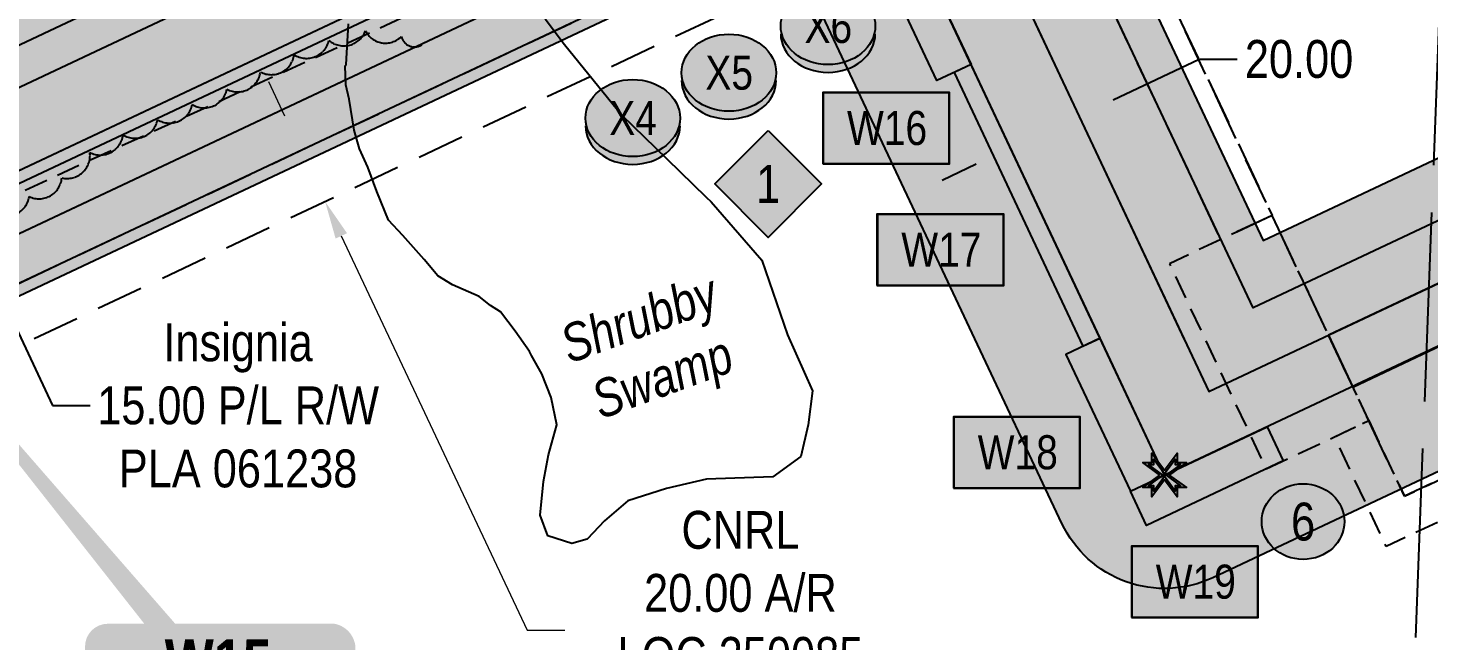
# Model space of a CAD drawing. Extents: x 328899 to 333357, y 6155734 to 6158534.
# Drawn here: x 332038.7 to 332409, y 6156758.6 to 6156920.6 of the extents above; entities that cross this region are included whole.
import ezdxf
from ezdxf.enums import TextEntityAlignment as Align

# ---------------------------------------------------------------- set-up
doc = ezdxf.new("R2010")
doc.units = 0
doc.header["$LTSCALE"] = 5
doc.header["$PDSIZE"] = 0.5
for name, pattern in [('0', [1, 1, 0]), ('foc-ACCESSROAD', [3.75, 2.5, -1.25]), ('foc-UNSURVEYED', [12.5, 10, -2.5]), ('HIDDEN2', [1.875, 1.25, -0.625]), ('UG_PIPE', [1.875, 1.25, -0.625])]:
    doc.linetypes.add(name, pattern=pattern)
doc.layers.get('Defpoints').update_dxf_attribs({"color": 9})
for name, color, linetype in [('AS-PIPE-UG', 44, 'UG_PIPE'), ('C-AR', 13, 'foc-ACCESSROAD'), ('C-RW', 13, 'Continuous'), ('C-WS', 13, 'foc-ACCESSROAD'), ('DETAIL-T', 7, 'Continuous'), ('F-RW', 190, 'Continuous'), ('L-MON', 1, 'Continuous'), ('L-USEC', 7, 'foc-UNSURVEYED'), ('P-BORE', 7, 'Continuous'), ('P-CROSSINGS', 250, 'Continuous'), ('P-ELEVATION', 7, 'Continuous'), ('P-FNC BUFFER-H 30m', 51, 'Continuous'), ('P-PROPOSED', 10, 'Continuous'), ('P-PROPOSED-H', 21, 'Continuous'), ('P-TEMP-BLOCKS', 250, 'Continuous'), ('P-TEMP-BLUE', 146, 'Continuous'), ('P-TXT', 4, 'Continuous'), ('P-WORKAREA', 113, 'Continuous'), ('P-WORKAREA-H', 111, 'Continuous'), ('T-BUSH', 110, '0'), ('T-EXISTING TFA', 220, 'HIDDEN2'), ('WETLAND', 143, 'Continuous'), ('WETLAND-T', 146, 'Continuous')]:
    doc.layers.add(name, color=color, linetype=linetype)
doc.layers.add('C-RW-T', color=13, linetype='Continuous', lineweight=9)
doc.layers.add('P-EXISTINGDISPO', color=175, linetype='Continuous', plot=False)
doc.layers.add('P-TEMP-BLUE-H', color=7, linetype='Continuous', true_color=0x99e6ff)
doc.styles.add('80', font='ARIALN.TTF', dxfattribs={"height": 10})
doc.styles.add('80CG', font='ARIALN.TTF', dxfattribs={"height": 10})
doc.styles.add('80L', font='ARIALN.TTF', dxfattribs={"height": 10})
doc.styles.add('BOLD', font='ARIALNB.TTF')
doc.styles.add('Crossing', font='ARIALN.TTF', dxfattribs={"height": 10})
doc.dimstyles.new('Compass 5 000', dxfattribs={"dimscale": 5, "dimtxt": 9, "dimasz": 2, "dimexe": 0.2, "dimexo": 0.0625, "dimgap": 0.5, "dimtad": 0, "dimtih": 1, "dimtoh": 1, "dimzin": 0, "dimdsep": 46, "dimtxsty": '80CG', "dimcen": 0.1, "dimse1": 1, "dimse2": 1, "dimclrd": 256, "dimclrt": 256, "dimaunit": 1, "dimadec": 4, "dimazin": 0, "dimtfac": 0.06, "dimtofl": 0, "dimtmove": 0, "dimatfit": 1, "dimfxl": 0.2, "dimtolj": 1, "dimtzin": 0, "dimlwd": -1, "dimarcsym": 0})

# ---------------------------------------------------------------- blocks, each defined once
blk = doc.blocks.new('*D41')
at = {"layer": 'Defpoints', "color": 0, "transparency": 16777216}
for p in [(332007.0690167523, 6156869.144428909), (332025.9752200269, 6156861.473884575), (332013.4609894091, 6156855.577767707)]:
    blk.add_point(p, dxfattribs=at)
at = {"layer": 'F-RW', "transparency": 16777216}
for p, q in [((332015.321095007, 6156884.086763617), (332011.0589426444, 6156893.132981458)), ((332030.23737239, 6156852.427666734), (332045.1459199633, 6156820.784976007)), ((332045.1459199633, 6156820.784976007), (332055.1459199637, 6156820.784976008))]:
    blk.add_line(p, q, dxfattribs=at)
for points in [[(332016.8287979807, 6156884.797122343), (332013.8133920338, 6156883.376404889), (332019.5832473701, 6156875.040545776)], [(332031.7450753637, 6156853.138025461), (332028.7296694168, 6156851.717308007), (332025.9752200269, 6156861.473884575)]]:
    blk.add_solid(points, dxfattribs=at)
at = {"layer": 'F-RW', "transparency": 16777216, "insert": (332094.2318681218, 6156820.784976007), "char_height": 10, "attachment_point": 5, "style": '80CG'}
blk.add_mtext('\\A1;Insignia\\P15.00 P/L R/W\\PPLA 061238', dxfattribs=at)
blk = doc.blocks.new('*U39')
h = blk.add_hatch(color=111)
edge = h.paths.add_edge_path()
edge.add_line((-28.99999999999999, -34.03712297230959), (28.99999999999998, -34.03712297230959))
edge.add_arc((28.99999999999998, -28.03712297230959), 6, 270, 360)
edge.add_line((34.99999999999998, -28.03712297230959), (34.99999999999999, 12.5))
edge.add_arc((28.99999999999999, 12.5), 6, 0, 90)
edge.add_line((28.99999999999999, 18.5), (-28.99999999999999, 18.5))
edge.add_arc((-28.99999999999999, 12.5), 6, 90, 180)
edge.add_line((-34.99999999999999, 12.5), (-34.99999999999999, -28.03712297230959))
edge.add_arc((-28.99999999999999, -28.03712297230959), 6, 180, 270)
at = {"flags": 128}
blk.add_lwpolyline([(-95.4725260975471, 115.2478375436046, 0, 7.499999999999998, 0), (-3.398394867633905e-15, 0, 0, 0, 0)], format="xyseb", dxfattribs=at)
at = {"color": 250, "flags": 128}
blk.add_lwpolyline([(-28.99999999999999, -34.03712297230959, 3, 3, 0), (28.99999999999998, -34.03712297230959, 3, 3, 0.414213562373095), (34.99999999999998, -28.03712297230959, 3, 3, 0), (34.99999999999999, 12.5, 3, 0, 0.414213562373095), (28.99999999999999, 18.5, 0, 0, 0), (-28.99999999999999, 18.5, 0, 0, 0.414213562373095), (-34.99999999999999, 12.5, 0, 0, 0), (-34.99999999999999, -28.03712297230959, 0, 3, 0.414213562373095)], format="xyseb", close=True, dxfattribs=at)
at = {"color": 250}
for tag, p, height, style in [('TEMP_AREA_W1_001', (-9.212824010914055, 2.244292974654144), 12, 'BOLD'), ('ENTER_TEXT_001', (-30.65893587994544, -12.62358668049049), 9, '80')]:
    blk.add_attdef(tag, p, '', height=height, dxfattribs=dict(at, style=style))
blk = doc.blocks.new('*D46')
at = {"layer": 'C-RW-T', "transparency": 16777216}
for p, q in [((332106.5934018739, 6156897.322097034), (332102.3300781571, 6156906.367762896)), ((332121.5136569305, 6156865.665190174), (332170.6367057618, 6156761.438836424)), ((332170.6367057618, 6156761.438836424), (332180.6367057622, 6156761.438836424))]:
    blk.add_line(p, q, dxfattribs=at)
for points in [[(332108.1010128511, 6156898.032650987), (332105.0857908973, 6156896.611543082), (332110.8567255903, 6156888.276431172)], [(332123.0212679077, 6156866.375744127), (332120.0060459538, 6156864.954636222), (332117.2503332137, 6156874.710856036)]]:
    blk.add_solid(points, dxfattribs=at)
at = {"layer": 'Defpoints', "color": 0, "transparency": 16777216}
for p in [(332154.6855155188, 6156908.933431158), (332161.0791231422, 6156895.367856022), (332117.2503332137, 6156874.710856036)]:
    blk.add_point(p, dxfattribs=at)
at = {"layer": 'C-RW-T', "transparency": 16777216, "insert": (332227.018015448, 6156761.438836424), "char_height": 10, "attachment_point": 5, "style": '80CG'}
blk.add_mtext('\\A1;CNRL\\P20.00 A/R\\PLOC 250085\\P(To be Amended)', dxfattribs=at)
blk = doc.blocks.new('*D53')
at = {"layer": 'Defpoints', "color": 0, "transparency": 16777216}
for p in [(332298.4119868698, 6156888.867536308), (332331.3448469108, 6156865.881175017), (332313.2556163887, 6156857.359285403)]:
    blk.add_point(p, dxfattribs=at)
at = {"layer": 'P-TXT', "transparency": 16777216}
for p, q in [((332325.5476097255, 6156901.651207915), (332348.3043274907, 6156912.371964474)), ((332348.3043274907, 6156912.371964474), (332358.3043274907, 6156912.371964473)), ((332289.3655945356, 6156884.605754318), (332280.3192022019, 6156880.343972326))]:
    blk.add_line(p, q, dxfattribs=at)
for points in [[(332324.8373127268, 6156903.15893997), (332326.2579067242, 6156900.143475858), (332316.5012173913, 6156897.389425923)], [(332288.6552975369, 6156886.113486373), (332290.0758915343, 6156883.098022262), (332298.4119868698, 6156888.867536308)]]:
    blk.add_solid(points, dxfattribs=at)
at = {"layer": 'P-TXT', "transparency": 16777216, "insert": (332374.6958691007, 6156912.371964473), "char_height": 10, "attachment_point": 5, "style": '80CG'}
blk.add_mtext('\\A1;20.00', dxfattribs=at)
blk = doc.blocks.new('xing2')
h = blk.add_hatch(color=50)
h.dxf.hatch_style = 1
edge = h.paths.add_edge_path()
edge.add_ellipse((0, 0), major_axis=(-12.5, 0), ratio=0.8162973455633619, start_angle=0, end_angle=360)
h = blk.add_hatch(color=250)
h.dxf.hatch_style = 1
edge = h.paths.add_edge_path()
edge.add_ellipse((0, -2.047489049626165), major_axis=(-12.5, 0), ratio=0.8162973455633619, start_angle=0, end_angle=180)
edge.add_line((12.5, -2.047489049626165), (12.5, 0))
edge.add_ellipse((0, 0), major_axis=(-12.5, 0), ratio=0.8162973455633619, start_angle=0, end_angle=180, ccw=False)
edge.add_line((-12.5, 0), (-12.5, -2.047489049626165))
at = {"color": 250}
blk.add_ellipse((0, 0), major_axis=(-12.5, 0), ratio=0.8162973455633619, dxfattribs=at)
blk.add_ellipse((0, -2.047489049626165), major_axis=(-12.5, 0), ratio=0.8162973455633619, start_param=0, end_param=3.141592653589793, dxfattribs=at)
at = {"color": 250, "style": 'Crossing'}
blk.add_attdef('CROSSING', text='', height=9, dxfattribs=at).set_placement((0.08916442567715421, 0.0199513138486509), align=Align.MIDDLE_CENTER)
at = {"color": 250, "style": 'Crossing', "flags": 1}
for tag, p in [('OWNER', (0.08916442567715421, -12.49201765665748)), ('DESCRIPTION', (0.08916442567715421, -25.770021277247)), ('LOCATION', (0.08916442567715421, -39.30337514164421)), ('DWG_REF', (0.08916442567715421, -52.83672900604233))]:
    blk.add_attdef(tag, text='', height=9, dxfattribs=at).set_placement(p, align=Align.MIDDLE_CENTER)
blk = doc.blocks.new('30M BUFFER DISP')
h = blk.add_hatch(color=70)
h.dxf.hatch_style = 1
h.paths.add_polyline_path([(0, 14.1421356238146), (14.1421356238146, 0), (0, -14.1421356238146), (-14.1421356238146, 0)])
blk.add_lwpolyline([(0, 14.1421356238146), (14.1421356238146, 0), (0, -14.1421356238146), (-14.1421356238146, 0)], close=True)
at = {"color": 235, "style": '80L'}
blk.add_attdef('DISURBANCE', text='', height=10, dxfattribs=at).set_placement((0, 0), align=Align.MIDDLE_CENTER)
blk = doc.blocks.new('Temp_Area5')
at = {"true_color": 0x99e6ff}
h = blk.add_hatch(color=141, dxfattribs=at)
h.dxf.hatch_style = 1
h.paths.add_polyline_path([(-16.82711371331243, -9.436567862801894), (16.33187767662457, -9.436567862801894), (16.33187767662457, 9.053714016554295), (-16.82711371331243, 9.053714016554295)])
at = {"color": 250}
for points in [[(-17.02711371331247, -9.636567862801712), (16.53187767662462, -9.636567862801712), (16.53187767662462, 9.253714016554113), (-17.02711371331247, 9.253714016554113)], [(-16.92711371331245, -9.536567862801803), (16.43187767662459, -9.536567862801803), (16.43187767662459, 9.153714016554204), (-16.92711371331245, 9.153714016554204)]]:
    blk.add_lwpolyline(points, close=True, dxfattribs=at)
at = {"color": 250, "style": '80L'}
blk.add_attdef('TEMPORARY', text='', height=9, dxfattribs=at).set_placement((0.001048257894581184, -0.1484938545327168), align=Align.MIDDLE_CENTER)
blk = doc.blocks.new('TEMP')
h = blk.add_hatch(color=255)
h.dxf.hatch_style = 1
h.paths.add_polyline_path([(-5.274161e-10, 0.2514284397220763), (-0.6656854269836912, 1.152061669657268), (-0.6656854269836914, 0.6656854303339061), (-1.152061663105632, 0.6656854303339061), (-0.2514284404497629, 5.273253e-10), (-1.152061661774314, -0.665685419564579), (-0.6656854224511335, -0.6656854195645793), (-0.6656854224511335, -1.152061655686338), (-5.273251e-10, -0.2514284436956587), (0.6656854183820542, -1.152061663420681), (0.6656854183820542, -0.6656854208922597), (1.152061656810019, -0.6656854053035205), (0.2514284429676993, 5.273253e-10), (1.152061671303363, 0.6656854258011663), (0.6656854287749412, 0.6656854258011663), (0.6656854131859291, 1.15206166422904)])
h.paths.add_polyline_path([(0.5656854229146121, 0.8485281473411305), (0.5656854319800914, 0.5656854258011663), (0.8485281444547581, 0.5656854258011663), (0.0831890339399251, 0), (0.8485281399220186, -0.5656854150320215), (0.5656854183820542, -0.5656854240973189), (0.5656854183820542, -0.8485281365719859), (0, -0.08318903609469999), (-0.5656854224511337, -0.8485281320390644), (-0.5656854224511337, -0.5656854195645792), (-0.8485281349258001, -0.5656854195645794), (-0.0831890328488955, 0), (-0.8485281394583584, 0.5656854303339058), (-0.5656854269836913, 0.5656854303339061), (-0.5656854269836913, 0.8485281428085727), (0, 0.0831890306941206)], flags=16)
h = blk.add_hatch(color=1)
h.dxf.hatch_style = 1
h.paths.add_polyline_path([(0, 0.0831890306941205), (-0.5656854269836911, 0.8485281428085727), (-0.5656854269836912, 0.5656854303339061), (-0.8485281394583578, 0.5656854303339061), (-0.0831890328488953, -1e-16), (-0.8485281349258001, -0.5656854195645793), (-0.5656854224511337, -0.5656854195645793), (-0.5656854224511337, -0.848528132039064), (0, -0.08318903609469999), (0.5656854183820542, -0.8485281365719856), (0.5656854183820542, -0.5656854240973191), (0.8485281399220184, -0.5656854150320213), (0.0831890339399251, -1e-16), (0.8485281444547581, 0.5656854258011663), (0.5656854319800914, 0.5656854258011663), (0.5656854229146121, 0.8485281473411308)])
at = {"color": 1}
for p, q in [((-0.0831890328488953, 0), (0.0831890339399252, 0)), ((0, 0.0831890306941205), (0, -0.08318903609469999))]:
    blk.add_line(p, q, dxfattribs=at)
at = {"color": 255, "flags": 128}
blk.add_lwpolyline([(-0.251428440449763, 5.27325e-10), (-1.152061663105632, 0.6656854303339061), (-0.6656854269836914, 0.6656854303339061), (-0.6656854269836914, 1.152061669657268), (-5.274159999999999e-10, 0.2514284397220763), (0.6656854131859291, 1.15206166422904), (0.6656854287749412, 0.6656854258011663), (1.152061671303363, 0.6656854258011663), (0.2514284429676991, 5.27325e-10), (1.152061656810019, -0.6656854053035204), (0.6656854183820542, -0.6656854208922596), (0.6656854183820542, -1.152061663420681), (-5.27325e-10, -0.2514284436956586), (-0.6656854224511335, -1.152061655686338), (-0.6656854224511335, -0.6656854195645793), (-1.152061661774314, -0.6656854195645793)], close=True, dxfattribs=at)
at = {"color": 1, "flags": 128}
blk.add_lwpolyline([(-0.0831890328488953, 0), (-0.8485281394583578, 0.5656854303339061), (-0.5656854269836913, 0.5656854303339061), (-0.5656854269836913, 0.8485281428085727), (0, 0.0831890306941205), (0.5656854229146121, 0.8485281473411305), (0.5656854319800914, 0.5656854258011663), (0.8485281444547581, 0.5656854258011663), (0.0831890339399252, 0), (0.8485281399220184, -0.5656854150320214), (0.5656854183820542, -0.5656854240973189), (0.5656854183820542, -0.8485281365719856), (0, -0.08318903609469999), (-0.5656854224511335, -0.848528132039064), (-0.5656854224511335, -0.5656854195645792), (-0.8485281349258001, -0.5656854195645792)], close=True, dxfattribs=at)
blk = doc.blocks.new('*U88')
at = {"layer": 'P-ELEVATION'}
h = blk.add_hatch(color=111, dxfattribs=at)
h.dxf.hatch_style = 1
edge = h.paths.add_edge_path()
edge.add_ellipse((0, 0), major_axis=(-10.94338366431845, 0), ratio=0.9137941524069553, start_angle=0, end_angle=360)
at = {"layer": 'P-ELEVATION', "color": 7, "flags": 128}
blk.add_lwpolyline([(0, 0, 5, 0, 0), (-30.77694466899242, 23.35100938092074, 0, 0, 0)], format="xyseb", dxfattribs=at)
at = {"layer": 'P-ELEVATION', "color": 7}
blk.add_ellipse((0, 0), major_axis=(-10.94338366431845, 0), ratio=0.9137941524069553, dxfattribs=at)
at = {"layer": 'P-ELEVATION', "style": '80'}
blk.add_attdef('BEND', text='', height=10, dxfattribs=at).set_placement((0, 0), align=Align.MIDDLE_CENTER)

msp = doc.modelspace()

# ---------------------------------------------------------------- hatches: boundary and pattern name
at = {"layer": 'P-FNC BUFFER-H 30m'}
h = msp.add_hatch(color=256, dxfattribs=at)
h.dxf.hatch_style = 1
edge = h.paths.add_edge_path()
edge.add_line((332289.7991800788, 6157024.455559641), (332365.1867787196, 6156864.436049231))
edge.add_line((332365.1867787196, 6156864.436049231), (332459.791656351, 6156909.008017061))
edge.add_arc((332472.5752728845, 6156881.874539749), 29.99410680017081, 25.226913907498613, 115.22691390715539, ccw=False)
edge.add_line((332499.7087501967, 6156894.658156282), (332506.1005584634, 6156881.091417626))
edge.add_arc((332478.9670811515, 6156868.307801092), 29.99410680019611, -64.7735195665457, 25.22691390934449, ccw=False)
edge.add_line((332491.7504924048, 6156841.174227065), (332351.9198955119, 6156775.295989863))
edge.add_arc((332339.1364842584, 6156802.429563889), 29.99410679973987, 205.2252623869749, 295.2264804338565, ccw=False)
edge.add_line((332312.0026384766, 6156789.646729467), (332238.7474642746, 6156945.143901236))
edge.add_line((332238.7474642746, 6156945.143901237), (331695.5779360043, 6156689.228027062))
edge.add_arc((331682.7939931321, 6156716.361350621), 29.99410679971202, 267.81965160257363, 295.2276030149962, ccw=False)
edge.add_line((331681.6528651051, 6156686.388958832), (331577.7790465242, 6156690.343709148))
edge.add_line((331577.7790465242, 6156690.343709148), (331574.9335603773, 6156610.512903241))
edge.add_arc((331544.9584890768, 6156611.581333519), 29.99410679998337, 266.0378283350558, 357.9586156875975, ccw=False)
edge.add_line((331542.8859611478, 6156581.658915991), (331383.823260166, 6156592.676137107))
edge.add_line((331383.823260166, 6156592.676137107), (331127.2556621232, 6156606.194892488))
edge.add_arc((331128.8338866906, 6156636.14744914), 29.9941068002374, 176.9845718745848, 266.98382800908223, ccw=False)
edge.add_line((331098.881309552, 6156637.725284835), (331107.8488527805, 6156807.959125333))
edge.add_arc((331137.8014299191, 6156806.381289638), 29.994106799993, 86.98457187189712, 176.9845718745848, ccw=False)
edge.add_line((331139.3792656165, 6156836.333866776), (331159.3476503755, 6156835.281976311))
edge.add_arc((331157.7698146782, 6156805.329399171), 29.9941068007608, -3.0154281254210105, 86.98457187210158, ccw=False)
edge.add_line((331187.7223918167, 6156803.751563475), (331181.3845406067, 6156683.438036762))
edge.add_line((331181.3845406066, 6156683.438036762), (331388.4439858273, 6156672.527906213))
edge.add_arc((331386.8657612912, 6156642.57534956), 29.99410679952287, 86.03782839663091, 86.98382806879061, ccw=False)
edge.add_line((331388.938289188, 6156672.49776709), (331496.8414743954, 6156665.02402722))
edge.add_line((331496.8414743954, 6156665.02402722), (331499.630564349, 6156743.272624177))
edge.add_arc((331529.6056356496, 6156742.204193898), 29.99410680004152, 87.81965159912988, 177.9586156876015, ccw=False)
edge.add_line((331530.7467636784, 6156772.176585687), (331672.5148485456, 6156766.779100682))
edge.add_line((331672.5148485456, 6156766.779100682), (332212.7154244664, 6157021.29620406))
edge.add_line((332212.7154244662, 6157021.29620406), (332247.9749435509, 6157037.907560405))
edge.add_line((332247.9749435509, 6157037.907560406), (332249.8823158264, 6157038.806155775))
edge.add_arc((332262.6654609548, 6157011.67245637), 29.99410679994406, 25.225830092916112, 115.22591847965961, ccw=False)
at = {"layer": 'P-PROPOSED-H'}
h = msp.add_hatch(color=256, dxfattribs=at)
h.dxf.hatch_style = 1
h.paths.add_polyline_path([(332262.6654609549, 6157011.67245637), (332350.8364046757, 6156824.518713567), (332472.5752728846, 6156881.874539749), (332478.9670811514, 6156868.307801093), (332339.1364842585, 6156802.429563889), (332253.0982176451, 6156985.061129072), (332234.022, 6156976.073999997), (331682.7939931342, 6156716.361350622), (331548.8749999995, 6156721.459999998), (331544.9584890768, 6156611.581333519), (331385.6487608224, 6156622.61566458), (331128.8338866906, 6156636.14744914), (331137.8014299191, 6156806.381289638), (331157.7698146781, 6156805.329399172), (331149.854148256, 6156655.063684189), (331386.8657612598, 6156642.575349561), (331525.7116832031, 6156632.958411002), (331529.6056356495, 6156742.204193897), (331678.6824068707, 6156736.528447921), (332225.4993697854, 6156994.162881655), (332260.7580886736, 6157010.773860999)])
at = {"layer": 'P-TEMP-BLUE-H'}
h = msp.add_hatch(color=256, dxfattribs=at)
h.dxf.hatch_style = 1
h.paths.add_polyline_path([(332262.6654609547, 6157011.67245637), (332258.4005437866, 6157020.715200161), (332221.2383214096, 6157003.207448089), (331676.6265540959, 6156746.611998868), (331519.9709534745, 6156752.576290848), (331516.0882802673, 6156643.646949737), (331387.4742614817, 6156652.555192052), (331190.3168356943, 6156662.943577146), (331189.7908904621, 6156652.959384765), (331386.8657612602, 6156642.575349561), (331525.7116832034, 6156632.958410996), (331529.6056356495, 6156742.204193897), (331678.6824068707, 6156736.528447921), (332225.4993697857, 6156994.162881649)])
h = msp.add_hatch(color=256, dxfattribs=at)
h.dxf.hatch_style = 1
h.paths.add_polyline_path([(332270.9587040911, 6156947.149061277), (332288.0024833181, 6156910.970600242), (332278.9578680583, 6156906.709655436), (332261.9137452102, 6156942.888845872)])
h = msp.add_hatch(color=256, dxfattribs=at)
h.dxf.hatch_style = 1
h.paths.add_polyline_path([(332288.0024833181, 6156910.970600242), (332283.4801756878, 6156908.840127839), (332317.5757247396, 6156836.479667378), (332322.0939595977, 6156838.608615935)])
h = msp.add_hatch(color=256, dxfattribs=at)
h.dxf.hatch_style = 1
h.paths.add_polyline_path([(332339.1360968257, 6156802.427643367), (332322.0939595976, 6156838.608615935), (332313.0475049579, 6156834.346459285), (332330.0942056758, 6156798.168486873)])
h = msp.add_hatch(color=256, dxfattribs=at)
h.dxf.hatch_style = 1
h.paths.add_polyline_path([(332330.0942056754, 6156798.168486879), (332366.2722859865, 6156815.213074274), (332370.5294270315, 6156806.17464266), (332334.3561128004, 6156789.123501536)])
at = {"layer": 'P-WORKAREA-H'}
h = msp.add_hatch(color=256, dxfattribs=at)
h.dxf.hatch_style = 1
h.paths.add_polyline_path([(332254.2267909222, 6156982.277340535), (332253.0982176451, 6156985.061129072), (332234.022, 6156976.073999954), (331682.7941124175, 6156716.361346038), (331684.0725069491, 6156713.648013797), (332235.3003945317, 6156973.360667691)])

# ---------------------------------------------------------------- linework, layer by layer
at = {"layer": 'AS-PIPE-UG', "flags": 128}
msp.add_lwpolyline([(331649.7279999963, 6156661.422), (331649.731, 6156669.514), (331650.7519999963, 6156684.876), (331652.083, 6156692.607000059), (331655.102, 6156694.16700006), (331662.127, 6156697.447), (331677.16, 6156705.088), (331687.3119999963, 6156709.624), (331750.6129999963, 6156740.968), (331822.128, 6156774.525), (331873.4439999963, 6156799.897), (331944.535, 6156834.29000006), (332056.1869999971, 6156886.228), (332129.395, 6156919.54500006), (332169.9289999963, 6156938.4), (332281.8679999963, 6156992.034), (332392.035, 6157044.146), (332504.291, 6157096.11), (332566.479, 6157126.087), (332646.057, 6157163.211), (332718.516, 6157197.938), (332797.194, 6157235.209), (332905.727, 6157284.436), (332933.5449999963, 6157301.382), (332945.586, 6157310.193), (332955.8029999963, 6157318.22), (332967.926, 6157328.257), (333005.6379999963, 6157361.058), (333016.464, 6157372.965000059), (333021.819, 6157381.536), (333027.308, 6157391.865), (333046.8959999963, 6157440.751), (333054.598, 6157457.711), (333060.9099999962, 6157469.859), (333084.8268947687, 6157509.33789668)], dxfattribs=at)
at = {"layer": 'C-AR', "flags": 128}
for points in [[(332289.0507267153, 6156955.670928819), (332251.9641957973, 6156938.203009526), (331702.9168195954, 6156679.430826664), (331705.0480654181, 6156674.908876454), (331686.9602645793, 6156666.383893167), (331683.7279684888, 6156661.469838759), (331681.6235962128, 6156606.335892026), (331649.653000001, 6156607.541), (331650.4061869644, 6156627.522906527), (331662.658754622, 6156627.06105506), (331663.959, 6156667.801999984), (331673.3440000004, 6156682.069999984), (332245.575, 6156951.771), (332314.32352143, 6156984.151855951), (332367.5750133354, 6156871.092419281), (332354.004544488, 6156864.700668775), (332315.6616028979, 6156946.101662457), (332289.0507267142, 6156955.67092882)], [(332289.0507267151, 6156955.670928819), (332251.9641957973, 6156938.203009526), (331702.9168195953, 6156679.430826664), (331705.0480654181, 6156674.908876454), (331686.9602645793, 6156666.383893167), (331683.7279684888, 6156661.469838759), (331681.6235962127, 6156606.335892026), (331649.653000001, 6156607.541), (331650.4061869644, 6156627.522906527), (331662.658754622, 6156627.06105506), (331663.959, 6156667.801999984), (331673.333317419, 6156682.053759273), (332245.5549999964, 6156951.778), (332314.3151902358, 6156984.145919129), (332367.5750133354, 6156871.092419281), (332354.004544488, 6156864.700668775), (332315.6616028979, 6156946.10166246), (332289.050726714, 6156955.67092882)]]:
    msp.add_lwpolyline(points, close=True, dxfattribs=at)
at = {"layer": 'C-RW'}
msp.add_line((332262.6654609549, 6157011.672456373), (332344.4391497134, 6156838.082886078), dxfattribs=at)
at = {"layer": 'C-RW', "flags": 128}
msp.add_lwpolyline([(333054.5718978767, 6157510.479816888), (333027.5774735327, 6157469.115176972), (332994.9892650492, 6157386.732364502), (332924.4616498809, 6157323.460535921), (332499.7609032435, 6157123.372132935), (332262.6654609549, 6157011.672456373), (332350.8364046757, 6156824.518713569), (332472.5752728846, 6156881.874539751), (332466.1834646178, 6156895.441278406), (332362.5321179806, 6156846.607173829), (332289.2764835191, 6157002.105322576), (332508.2829999963, 6157105.283), (332935.63, 6157306.618), (333011.856, 6157375.033), (333045.428, 6157459.88), (333077.8621383092, 6157509.600768832)], dxfattribs=at)
at = {"layer": 'C-WS', "flags": 128}
msp.add_lwpolyline([(332314.1736262513, 6156984.446449627), (332495.3380127791, 6157069.792184064), (332583.7143321188, 6156882.158448965), (332402.5435747081, 6156796.826230321)], close=True, dxfattribs=at)
at = {"layer": 'F-RW', "flags": 128}
msp.add_lwpolyline([(333077.8621383092, 6157509.600768832), (333045.428, 6157459.88), (333011.85, 6157374.995), (332935.634, 6157306.62), (332508.2829999963, 6157105.283), (332234.022, 6156976.074), (331583.2021284532, 6156669.438287495), (331589.5937010171, 6156655.871437787), (332240.4135725611, 6156962.507150298), (332514.6746949136, 6157091.716207939), (332944.0132826847, 6157293.989616091), (333024.495551213, 6157366.191976624), (333058.8164242237, 6157452.954955532), (333095.3376844981, 6157508.941185907)], dxfattribs=at)
at = {"layer": 'F-RW'}
for points in [[(331615.4560000002, 6156605.006000003), (331616.062229034, 6156608.859976429), (331629.9158817417, 6156608.329037975), (331630.7487863477, 6156608.297117014), (331649.643, 6156607.573), (331651.853057304, 6156658.512442214), (331652.5971919408, 6156685.555719374), (332240.4135725611, 6156962.507150298), (332416.3596728096, 6157045.398336676), (332447.1042657816, 6157059.882634946), (332514.6746949136, 6157091.716207939), (332646.1626409863, 6157153.66385425), (332654.1829136339, 6157157.442428879), (332899.5526866963, 6157273.04298676), (332919.1471976322, 6157272.281336694), (332948.4650991355, 6157282.982928437), (332984.3199067899, 6157296.070812642), (333023.9892820222, 6157310.550920828), (333044.5571954171, 6157362.546493183), (333054.320860198, 6157387.228984293), (333256.4385845159, 6157385.576048494), (333356.461258224, 6157384.73805192)], [(333355.8922405877, 6157369.747143808), (333255.869505709, 6157370.585918008), (333073.0836851448, 6157372.1127676), (333055.1042041058, 6157359.912842374), (333032.2011912977, 6157300.779213359), (332967.9600098201, 6157277.3288868), (332947.0167564866, 6157269.684137796), (332921.0421078014, 6157260.203210323), (332901.192709122, 6157260.974276215), (332654.1020615376, 6157144.575049276), (332646.0816778928, 6157140.797368618), (332518.7764035503, 6157080.833947781), (332446.7626876035, 6157046.908477226), (332416.0239198525, 6157032.427705023), (332245.5549999963, 6156951.778), (331673.3440000004, 6156682.069999984), (331663.959, 6156667.801999984), (331663.6414080957, 6156657.850805781), (331661.4608216222, 6156595.344660199), (331629.2908553805, 6156596.574337579)]]:
    msp.add_lwpolyline(points, dxfattribs=at)
at = {"layer": 'L-USEC', "flags": 128}
msp.add_lwpolyline([(332431.2050559427, 6157433.956128255), (332415.847708017, 6157031.99835182), (332400.4901512678, 6156630.040796827)], dxfattribs=at)
at = {"layer": 'P-EXISTINGDISPO', "flags": 128}
msp.add_lwpolyline([(332472.5752728846, 6156881.874539751), (332382.4786265498, 6156839.426571713), (332388.9523359943, 6156825.682094015), (332478.9670811514, 6156868.307801095)], close=True, dxfattribs=at)
at = {"layer": 'P-FNC BUFFER-H 30m', "flags": 128}
for points in [[(331388.938289188, 6156672.497767093), (331496.8414743954, 6156665.024027222), (331499.6305643489, 6156743.272624179, -0.4149241185331661), (331530.7467636784, 6156772.17658569), (331672.5148485456, 6156766.779100684), (332212.7154244662, 6157021.296204063), (332247.9749435509, 6157037.907560408), (332249.8823158265, 6157038.806155777, -0.4142140142004182), (332289.7991800788, 6157024.455559643), (332365.1867787196, 6156864.436049233), (332459.791656351, 6156909.008017063, -0.4142135623736185)], [(332491.7504924048, 6156841.174227068), (332351.9198955119, 6156775.295989865, -0.4142197889788869), (332312.0026384766, 6156789.646729471), (332238.7474642746, 6156945.14390124), (331695.5779360043, 6156689.228027064, -0.1201631413150154), (331681.6528651051, 6156686.388958835), (331577.7790465242, 6156690.343709151), (331574.9335603773, 6156610.512903243, -0.4240669703602595), (331542.8859611478, 6156581.658915994), (331383.823260166, 6156592.676137111)]]:
    msp.add_lwpolyline(points, format="xyb", dxfattribs=at)
at = {"layer": 'P-PROPOSED', "flags": 128}
msp.add_lwpolyline([(332262.6654609549, 6157011.672456373), (332350.8364046757, 6156824.518713569), (332472.5752728846, 6156881.874539751), (332478.9670811514, 6156868.307801095), (332339.1364842585, 6156802.429563891), (332253.0982176451, 6156985.061129075), (332234.022, 6156976.074), (331682.7939931342, 6156716.361350625), (331548.8749999995, 6156721.46), (331544.9584890768, 6156611.581333523), (331385.6487608224, 6156622.615664583), (331128.8338866906, 6156636.147449142), (331137.8014299191, 6156806.38128964), (331157.7698146781, 6156805.329399175), (331149.854148256, 6156655.063684192), (331386.8657612598, 6156642.575349564), (331525.7116832031, 6156632.958411005), (331529.6056356495, 6156742.2041939), (331678.6824068707, 6156736.528447924), (332225.4993697854, 6156994.162881658), (332260.7580886736, 6157010.773861001)], close=True, dxfattribs=at)
at = {"layer": 'P-TEMP-BLUE', "flags": 128}
msp.add_lwpolyline([(332258.4005437871, 6157020.715200163), (332221.2383214096, 6157003.207448092), (331676.6265540959, 6156746.611998872), (331519.9709534745, 6156752.576290851), (331516.0882802673, 6156643.646949741), (331387.4742614817, 6156652.555192055), (331190.3168356943, 6156662.943577148), (331189.7908904621, 6156652.959384767), (331386.8657612602, 6156642.575349564), (331525.7116832034, 6156632.958411), (331529.6056356495, 6156742.2041939), (331678.6824068707, 6156736.528447924), (332225.4993697857, 6156994.162881653), (332262.6654609553, 6157011.672456373)], dxfattribs=at)
for points in [[(332270.9585324321, 6156947.149425683), (332288.0023116588, 6156910.970964644), (332278.957696399, 6156906.710019836), (332261.9135735517, 6156942.889210271)], [(332288.0023116586, 6156910.970964644), (332283.4800040291, 6156908.840492239), (332317.5755530804, 6156836.480031775), (332322.0937879384, 6156838.608980337)], [(332339.1359251663, 6156802.428007769), (332322.0937879384, 6156838.608980337), (332313.0475049579, 6156834.346459298), (332330.0940340169, 6156798.168851278)], [(332330.0940340169, 6156798.168851278), (332366.2722859866, 6156815.213074292), (332370.5294270315, 6156806.174642663), (332334.3559411413, 6156789.123865942)]]:
    msp.add_lwpolyline(points, close=True, dxfattribs=at)
at = {"layer": 'P-WORKAREA', "flags": 128}
msp.add_lwpolyline([(332253.0982176451, 6156985.061129075), (332234.022, 6156976.074), (331682.7941124175, 6156716.361346084), (331684.0725069491, 6156713.648013842), (332235.3003945317, 6156973.360667759), (332254.2267909222, 6156982.277340538)], close=True, dxfattribs=at)
at = {"layer": 'T-BUSH', "flags": 128}
msp.add_lwpolyline([(331540.5502889223, 6156611.967111848, 0.52056705), (331542.7106270754, 6156621.700602558, 0.52056705), (331543.4686124351, 6156631.669864018, 0.52056705), (331544.2265977986, 6156641.639125478, 0.52056705), (331544.3179836609, 6156651.636742544, 0.52056705), (331544.4630919017, 6156661.632571517, 0.52056705), (331545.047951912, 6156671.613486035, 0.52056705), (331545.6805483095, 6156681.59025061, 0.52056705), (331546.8475114578, 6156691.51994914, 0.52056705), (331548.0144746025, 6156701.449647668, 0.52056705), (331549.1814377508, 6156711.379346197, 0.52056705), (331547.0275802754, 6156721.067896228, 0.52056705), (331555.3238910985, 6156725.147781735, 0.52056705), (331564.7434418277, 6156726.276467862, 0.52056705), (331574.7393140884, 6156726.484442697, 0.52056705), (331584.7274268263, 6156726.192631247, 0.52056705), (331594.7118222372, 6156725.670554491, 0.52056705), (331604.6615980775, 6156724.811450709, 0.52056705), (331614.5412540601, 6156723.277464529, 0.52056705), (331624.4891189625, 6156722.320193035, 0.52056705), (331634.452486767, 6156721.493484743, 0.52056705), (331640.2409437833, 6156726.930404975, 0.52056705), (331644.5011609963, 6156735.955773011, 0.52056705), (331649.2401879327, 6156744.759314257, 0.52056705), (331655.533012258, 6156752.509197981, 0.52056705), (331663.387174122, 6156756.558866976, 0.52056705), (331666.452248354, 6156749.228923973, 0.52056705), (331662.837321447, 6156739.90728151, 0.52056705), (331659.2131688314, 6156730.589269522, 0.52056705), (331656.2315029954, 6156721.226895508, 0.52056705), (331659.4316639647, 6156711.982976707, 0.52056705), (331667.2205715958, 6156711.212377955, 0.52056705), (331676.7411688917, 6156713.513357588, 0.52056705), (331686.3821618086, 6156711.762051917, 0.52056705), (331695.6393514433, 6156713.612281362, 0.52056705), (331704.8489644664, 6156717.485273942, 0.52056705), (331713.8898479918, 6156721.754131049, 0.52056705), (331722.9307315098, 6156726.022988157, 0.52056705), (331731.9716150351, 6156730.291845265, 0.52056705), (331741.0124985531, 6156734.560702373, 0.52056705), (331750.0533820747, 6156738.829559481, 0.52056705), (331759.0536371311, 6156743.182982925, 0.52056705), (331768.0362180453, 6156747.573194315, 0.52056705), (331777.0187989522, 6156751.963405704, 0.52056705), (331786.0013798664, 6156756.353617094, 0.52056705), (331794.9839607732, 6156760.743828483, 0.52056705), (331803.9665416875, 6156765.134039872, 0.52056705), (331812.9491225943, 6156769.524251262, 0.52056705), (331821.9317035085, 6156773.914462651, 0.52056705), (331830.9799714266, 6156778.167188826, 0.52056705), (331840.0393053429, 6156782.396749669, 0.52056705), (331849.0986392518, 6156786.626310511, 0.52056705), (331858.1579731681, 6156790.855871353, 0.52056705), (331867.217307077, 6156795.085432195, 0.52056705), (331876.2766409933, 6156799.314993038, 0.52056705), (331885.4693892989, 6156803.243326539, 0.52056705), (331894.6899071909, 6156807.108913955, 0.52056705), (331903.9104250867, 6156810.974501265, 0.52056705), (331912.9166855932, 6156815.309126302, 0.52056705), (331921.8753946795, 6156819.747847667, 0.52056705), (331930.8341037622, 6156824.186569033, 0.52056705), (331939.7928128485, 6156828.625290399, 0.52056705), (331948.7618233812, 6156833.042764571, 0.52056705), (331957.7957402576, 6156837.326345059, 0.52056705), (331966.8296571302, 6156841.609925548, 0.52056705), (331975.8635740029, 6156845.893506034, 0.52056705), (331984.9074116065, 6156850.156087654, 0.52056705), (331993.9533701413, 6156854.414179955, 0.52056705), (332002.9993286725, 6156858.672272257, 0.52056705), (332012.0452872074, 6156862.930364616, 0.52056705), (332021.0611319265, 6156867.251179245, 0.52056705), (332030.0407702276, 6156871.647406247, 0.52056705), (332039.0204085288, 6156876.043633247, 0.52056705), (332047.6314334224, 6156880.98360053, 0.52056705), (332055.0400067057, 6156887.697299791, 0.52056705), (332063.793372722, 6156892.349680368, 0.52056705), (332072.9506194892, 6156896.362852117, 0.52056705), (332082.1078662571, 6156900.376023867, 0.52056705), (332091.2532871648, 6156904.41406381, 0.52056705), (332100.1456573196, 6156908.984235458, 0.52056705), (332109.038027478, 6156913.554407106, 0.52056705), (332118.2374755788, 6156917.333894854, 0.52056705), (332127.8986032882, 6156919.907477439, 0.52056705), (332137.3776138179, 6156918.390643381, 0.52056705), (332142.8049983621, 6156916.215063951, 0.52056705)], format="xyb", dxfattribs=at)
at = {"layer": 'T-EXISTING TFA', "flags": 128}
for points in [[(332393.1272206286, 6156816.818302824), (332402.5435747081, 6156796.826230321), (332583.7143321188, 6156882.158448961), (332495.3380127795, 6157069.792184063), (332504.3826592558, 6157074.053093025), (332597.0195235562, 6156877.373699333), (332397.7588250835, 6156783.521039359), (332384.0822502879, 6156812.558082025)], [(332393.1272206286, 6156816.818302824), (332367.5658957661, 6156871.088124866), (332340.4309847447, 6156858.307462445), (332365.9923096068, 6156804.037640404)]]:
    msp.add_lwpolyline(points, close=True, dxfattribs=at)
at = {"layer": 'WETLAND'}
msp.add_lwpolyline([(332175.4237000002, 6156923.088100003), (332180.5323999999, 6156916.2765), (332195.6618000008, 6156897.544900004), (332207.5492000002, 6156886.017699998), (332217.9957000008, 6156875.931400005), (332219.2607000023, 6156874.704700002), (332232.6553000016, 6156859.275699999), (332239.4564999993, 6156839.5276), (332246.0568000012, 6156824.7423), (332244.953300002, 6156815.693700001), (332242.967000002, 6156807.307200003), (332235.5845000008, 6156801.944300003), (332218.0282000005, 6156801.348400002), (332207.434700001, 6156798.920700001), (332197.2826000005, 6156795.610300001), (332191.1004999988, 6156790.335100002), (332186.4685000004, 6156785.4582), (332182.4959000014, 6156784.354699999), (332176.0957000023, 6156786.341000002), (332174.1093999995, 6156791.858399998), (332174.9922000011, 6156800.6863), (332176.3164000017, 6156807.748600001), (332178.5232999986, 6156815.693700001), (332176.9785000021, 6156822.9767), (332174.5508000031, 6156829.156300003), (332171.8324999996, 6156834.049200002), (332171.2403000016, 6156835.1151), (332167.5000000019, 6156840.5), (332163.5939000007, 6156845.625800003), (332160.9719000011, 6156847.250499999), (332157.9656000016, 6156849.630500002), (332155.1509999986, 6156850.857400002), (332150.8767000018, 6156852.7205), (332147.0595999993, 6156855.083500003), (332143.4243, 6156859.445900003), (332137.7895000009, 6156865.807700001), (332133.9724000012, 6156869.806600001), (332130.8823999995, 6156877.440800002), (332128.5194000005, 6156883.802600002), (332126.338200001, 6156888.710300001), (332124.8841000022, 6156893.618000003), (332123.6117000002, 6156901.797500001), (332122.7028999999, 6156905.614599999), (332122.5627000015, 6156910.659399999), (332122.8373000007, 6156911.012499999), (332123.4250999987, 6156921.703100001)], dxfattribs=at)

# ---------------------------------------------------------------- block references
at = {"layer": 'DETAIL-T', "xscale": 0.99980356, "yscale": 0.99980356, "zscale": 0.99980356}
msp.add_blockref('*U88', (332375.7585869014, 6156790.127655966), dxfattribs=at).add_auto_attribs({'BEND': '6'})
at = {"layer": 'L-MON', "xscale": 4.999017799999981, "yscale": 4.999017799999981, "zscale": 4.999017799999981}
msp.add_blockref('TEMP', (332339.1364842585, 6156802.429563891), dxfattribs=at)
at = {"layer": 'P-BORE', "xscale": 0.9996071585886714, "yscale": 0.9996071585886714, "zscale": 0.9996071585886714}
msp.add_blockref('30M BUFFER DISP', (332234.3550182493, 6156879.391380464), dxfattribs=at).add_auto_attribs({'DISURBANCE': '1'})
at = {"layer": 'P-CROSSINGS', "xscale": 0.9996071585886714, "yscale": 0.9996071585886714, "zscale": 0.9996071585886714}
for p, values in [((332250.1702010711, 6156921.141436388), {'CROSSING': 'X6'}), ((332223.962778136, 6156908.799087972), {'CROSSING': 'X5'}), ((332198.5650767515, 6156896.809054619), {'CROSSING': 'X4'})]:
    msp.add_blockref('xing2', p, dxfattribs=at).add_auto_attribs(values)
at = {"layer": 'P-TEMP-BLOCKS', "xscale": 0.9996071585886714, "yscale": 0.9996071585886714, "zscale": 0.9996071585886714}
for p, values in [((332265.7826356838, 6156894.334770815), {'TEMPORARY': 'W16'}), ((332280.1362013126, 6156862.176857454), {'TEMPORARY': 'W17'}), ((332300.3356086907, 6156808.6020138), {'TEMPORARY': 'W18'}), ((332347.3994354478, 6156774.395395267), {'TEMPORARY': 'W19'})]:
    msp.add_blockref('Temp_Area5', p, dxfattribs=at).add_auto_attribs(values)
at = {"layer": 'P-TEMP-BLOCKS'}
ref = msp.add_blockref('*U39', (332088.7703177119, 6156744.619271072), dxfattribs=dict(at, xscale=0.99980356, yscale=0.99980356, zscale=0.99980356))
ref.add_attrib('TEMP_AREA_W1_001', 'W15', (332074.8289913997, 6156746.965422315), dxfattribs={"layer": '0', "color": 250, "height": 11.99764271999999, "style": 'BOLD'})
ref.add_attrib('ENTER_TEXT_001', '(3.0x630.5)', (332062.6993827939, 6156731.998164169), dxfattribs={"layer": '0', "color": 250, "height": 8.998232039999994, "style": '80'})
ref.add_attrib('ENTER_TEXT_002', '(Construction)', (332056.4079859037, 6156716.841524117), dxfattribs={"layer": '0', "color": 250, "height": 8.998232039999994, "style": '80'})

# ---------------------------------------------------------------- texts
at = {"layer": 'WETLAND-T', "insert": (332183.565823029, 6156843.119526368), "char_height": 9.998035599999664, "attachment_point": 1, "rotation": 20.00000000000001, "style": '80L'}
msp.add_mtext_dynamic_manual_height_columns('\\pi-5.4506;{\\fArial Narrow|b0|i1|c0|p34;Shrubby\\P\\pi-2.74649;Swamp}', width=31.64160982264664, gutter_width=49.99999999999998, heights=[0], dxfattribs=at)

# ---------------------------------------------------------------- dimensions: what is measured, and where the dimension line sits
at = {"layer": 'C-RW-T'}
dim = msp.add_linear_dim(base=(332117.2503332137, 6156874.710856036), p1=(332154.6855155188, 6156908.933431158), p2=(332161.0791231416, 6156895.367856022), angle=295.23502737529395, text='CNRL\\P20.00 A/R\\PLOC 250085\\P(To be Amended)', dimstyle='Compass 5 000', dxfattribs=at)
dim.commit()
dim.dimension.update_dxf_attribs({"geometry": '*D46', "text_midpoint": (332227.018015448, 6156761.438836424), "dimtype": 161})
at = {"layer": 'F-RW'}
dim = msp.add_linear_dim(base=(332025.9752200269, 6156861.473884575), p1=(332007.0690167528, 6156869.144428907), p2=(332013.4609894095, 6156855.577767707), angle=295.2276081777163, text='Insignia\\P15.00 P/L R/W\\PPLA 061238', dimstyle='Compass 5 000', dxfattribs=at)
dim.commit()
dim.dimension.update_dxf_attribs({"geometry": '*D41', "text_midpoint": (332094.2318681218, 6156820.784976007), "dimtype": 161})
at = {"layer": 'P-TXT'}
dim = msp.add_linear_dim(base=(332298.4119868698, 6156888.867536308), p1=(332331.3448469103, 6156865.881175017), p2=(332313.255616389, 6156857.359285403), angle=205.22526238828772, text='20.00', dimstyle='Compass 5 000', dxfattribs=at)
dim.commit()
dim.dimension.update_dxf_attribs({"geometry": '*D53', "text_midpoint": (332374.6958691007, 6156912.371964473), "dimtype": 161})

doc.saveas('drawing.dxf')
